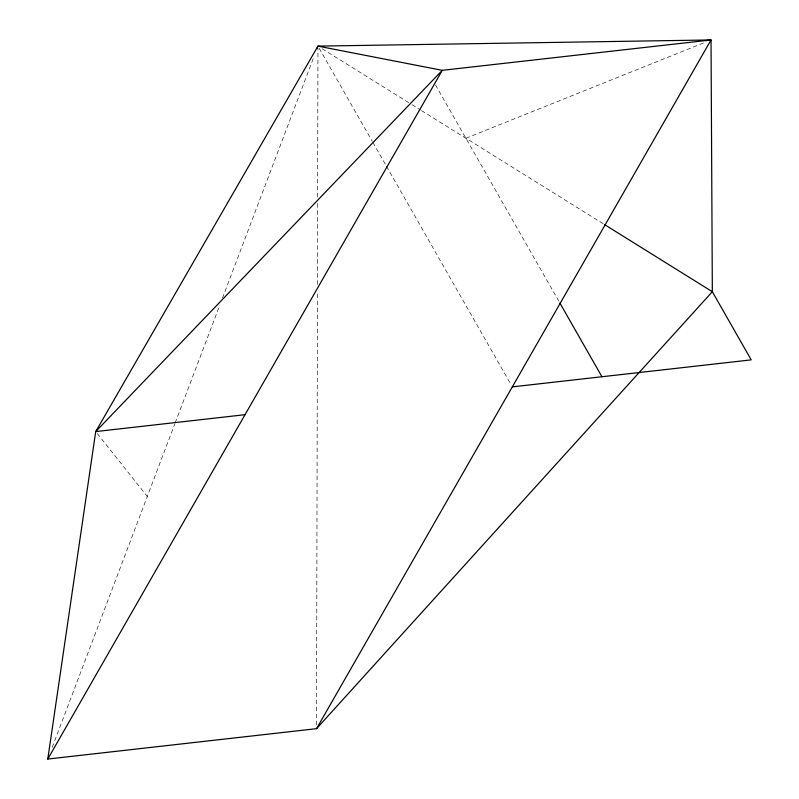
<?xml version="1.0" encoding="UTF-8"?>
<svg xmlns="http://www.w3.org/2000/svg" width="799" height="799" viewBox="0 0 799 799"><rect width="100%" height="100%" fill="white"/><g stroke="black" fill="none" stroke-linecap="round" stroke-linejoin="round"><path stroke-width="0.6" stroke-dasharray="4 3" d="M316.554 724.923L317.443 293.183M317.463 284.444L317.632 202.097M317.642 197.103L317.952 48.619M52.215 747.375L174.711 424.119M175.151 422.951L219.805 305.118M222.462 298.117L313.977 56.619M465.897 138.247L706.406 41.808M322.177 48.749L410.946 104.03M412.004 104.689L420.454 109.952M421.512 110.612L603.395 223.87M97.268 433.507L147.306 496.449M435.485 84.934L559.27 301.942M319.191 48.28L372.254 141.313M372.873 142.402L385.827 165.113M386.446 166.192L511.08 384.709"/><path stroke-width="1.2" d="M604.453 224.529L712.338 291.715L316.544 728.668L47.79 759.05L95.72 431.57L317.952 46.122L711.03 39.95L712.338 291.715L751.21 359.87L512.319 386.876M317.073 48.449L317.952 46.122L442.276 70.332L711.03 39.95L316.544 728.668M47.79 759.05L442.276 70.332L95.72 431.57L245.033 414.691M559.889 303.031L601.937 376.748"/></g></svg>
